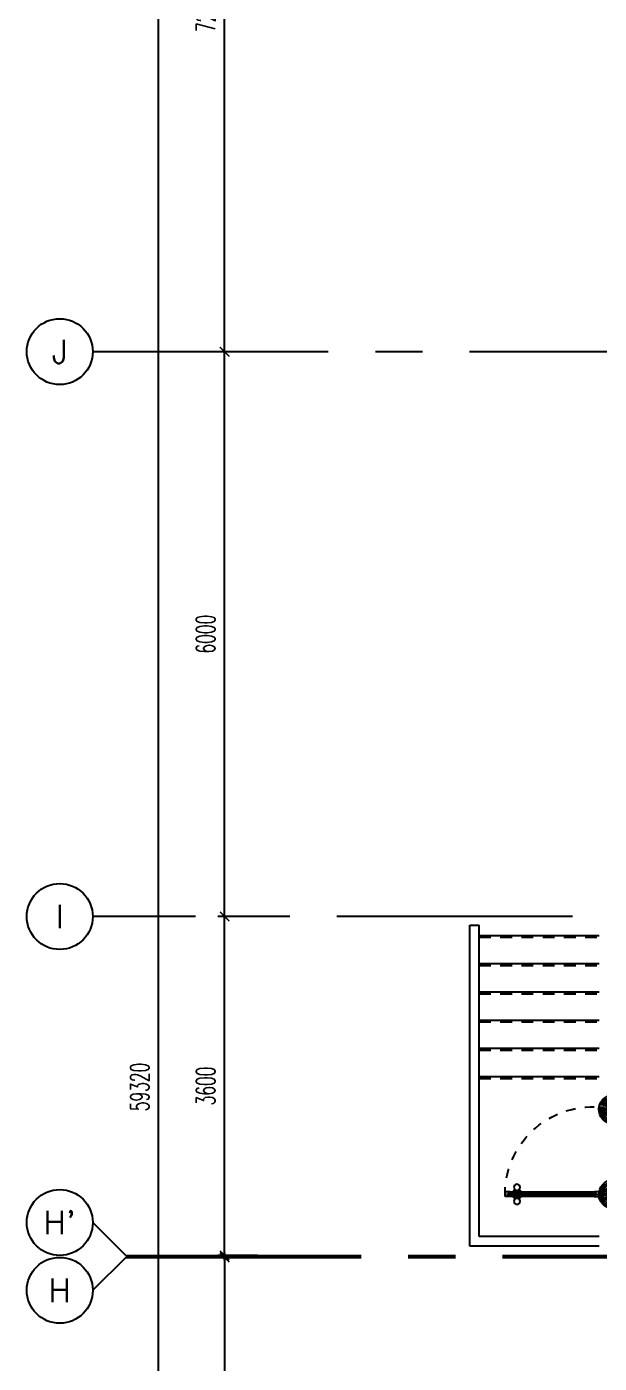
# Model space of a CAD drawing. Extents: x 417819.9 to 417911.9, y 43448 to 43539.2.
# Drawn here: x 417819.91 to 417825.98, y 43493.35 to 43507.55 of the extents above; entities that cross this region are included whole.
import ezdxf
from ezdxf.enums import TextEntityAlignment as Align

# ---------------------------------------------------------------- set-up
doc = ezdxf.new("R2010")
doc.units = 0
doc.header["$MEASUREMENT"] = 0
doc.header["$PDMODE"] = 3
doc.header["$PDSIZE"] = 0.1
for name, pattern in [('CENTERX2', [4, 2.5, -0.5, 0.5, -0.5]), ('HIDDEN', [0.375, 0.25, -0.125]), ('HIDDEN2', [0.1875, 0.125, -0.0625])]:
    doc.linetypes.add(name, pattern=pattern)
doc.layers.get('0').update_dxf_attribs({"linetype": 'CONTINUOUS'})
doc.layers.get('DEFPOINTS').update_dxf_attribs({"linetype": 'CONTINUOUS'})
for name, color, linetype in [('AX', 6, 'CONTINUOUS'), ('AX-CR', 2, 'CONTINUOUS'), ('AX-DIM', 4, 'CONTINUOUS'), ('AX-TXT', 4, 'CONTINUOUS'), ('AXES', 11, 'CENTERX2'), ('DOOR', 4, 'CONTINUOUS'), ('Handrail', 4, 'CONTINUOUS'), ('STR', 5, 'CONTINUOUS'), ('WALL', 2, 'CONTINUOUS')]:
    doc.layers.add(name, color=color, linetype=linetype)
doc.styles.add('ROMANS', font='ROMANS.shx', dxfattribs={"width": 0.6})
doc.dimstyles.new('STANDARD in', dxfattribs={"dimtxt": 0.2, "dimasz": 0.1, "dimexe": 0.07, "dimexo": 0.05, "dimgap": 0.1, "dimtad": 1, "dimdec": 0, "dimlfac": 1000, "dimzin": 0, "dimdsep": 46, "dimtxsty": 'ROMANS', "dimblk": 'ARCHTICK', "dimcen": 0.05, "dimdle": 0.05, "dimclrd": 4, "dimclre": 4, "dimclrt": 2, "dimadec": 0, "dimazin": 0, "dimtfac": 1, "dimtdec": 0, "dimtmove": 2, "dimatfit": 3, "dimfxl": 0, "dimtolj": 1, "dimtzin": 0, "dimarcsym": 0})

# ---------------------------------------------------------------- blocks, each defined once
blk = doc.blocks.new('_ARCHTICK')
at = {"color": 0, "linetype": 'ByBlock', "const_width": 0.15}
blk.add_lwpolyline([(-0.5, -0.5), (0.5, 0.5)], dxfattribs=at)
blk = doc.blocks.new('*D137')
at = {"layer": 'AX-DIM', "color": 4, "linetype": 'ByBlock', "lineweight": -2}
for p, q in [((417822.005, 43494.444), (417822.005, 43498.144)), ((417822.355, 43498.094), (417821.935, 43498.094)), ((417822.355, 43494.494), (417821.935, 43494.494))]:
    blk.add_line(p, q, dxfattribs=at)
at = {"layer": 'DEFPOINTS', "color": 0, "linetype": 'ByBlock'}
for p in [(417822.005, 43498.094), (417822.405, 43498.094), (417822.405, 43494.494)]:
    blk.add_point(p, dxfattribs=at)
at = {"layer": 'AX-DIM', "color": 4, "linetype": 'ByBlock', "lineweight": -2, "xscale": 0.1, "yscale": 0.1, "zscale": 0.1}
for p, rotation in [((417822.005, 43498.094), 90), ((417822.005, 43494.494), 270)]:
    blk.add_blockref('_ARCHTICK', p, dxfattribs=dict(at, rotation=rotation))
at = {"layer": 'AX-DIM', "color": 2, "linetype": 'ByBlock', "insert": (417821.805, 43496.294), "char_height": 0.2, "attachment_point": 5, "rotation": 90, "style": 'ROMANS'}
blk.add_mtext('\\A1;3600', dxfattribs=at)
blk = doc.blocks.new('*D138')
at = {"layer": 'AX-DIM', "color": 4, "lineweight": -2}
for p, q in [((417821.305, 43466.574), (417821.305, 43525.994)), ((417831.157, 43525.944), (417821.235, 43525.944)), ((417831.157, 43466.624), (417821.235, 43466.624))]:
    blk.add_line(p, q, dxfattribs=at)
at = {"layer": 'DEFPOINTS', "color": 0}
for p in [(417821.305, 43525.944), (417831.207, 43525.944), (417831.207, 43466.624)]:
    blk.add_point(p, dxfattribs=at)
at = {"layer": 'AX-DIM', "color": 4, "lineweight": -2, "xscale": 0.1, "yscale": 0.1, "zscale": 0.1}
for p, rotation in [((417821.305, 43525.944), 90), ((417821.305, 43466.624), 270)]:
    blk.add_blockref('_ARCHTICK', p, dxfattribs=dict(at, rotation=rotation))
at = {"layer": 'AX-DIM', "color": 2, "insert": (417821.105, 43496.284), "char_height": 0.2, "attachment_point": 5, "rotation": 90, "style": 'ROMANS'}
blk.add_mtext('\\A1;59320', dxfattribs=at)
blk = doc.blocks.new('AXL')
at = {"layer": 'AX-CR'}
blk.add_circle((-350, 0), 350, dxfattribs=at)
at = {"layer": 'AX-TXT', "style": 'ROMANS'}
blk.add_attdef('AX', text='', height=250, dxfattribs=at).set_placement((-350, 0), align=Align.MIDDLE)
blk = doc.blocks.new('*D148')
at = {"layer": 'AX-DIM', "color": 4, "linetype": 'ByBlock', "lineweight": -2}
for p, q in [((417822.005, 43504.044), (417822.005, 43511.344)), ((417822.355, 43511.294), (417821.935, 43511.294)), ((417822.355, 43504.094), (417821.935, 43504.094))]:
    blk.add_line(p, q, dxfattribs=at)
at = {"layer": 'DEFPOINTS', "color": 0, "linetype": 'ByBlock'}
for p in [(417822.005, 43511.294), (417822.405, 43511.294), (417822.405, 43504.094)]:
    blk.add_point(p, dxfattribs=at)
at = {"layer": 'AX-DIM', "color": 4, "linetype": 'ByBlock', "lineweight": -2, "xscale": 0.1, "yscale": 0.1, "zscale": 0.1}
for p, rotation in [((417822.005, 43511.294), 90), ((417822.005, 43504.094), 270)]:
    blk.add_blockref('_ARCHTICK', p, dxfattribs=dict(at, rotation=rotation))
at = {"layer": 'AX-DIM', "color": 2, "linetype": 'ByBlock', "insert": (417821.805, 43507.694), "char_height": 0.2, "attachment_point": 5, "rotation": 90, "style": 'ROMANS'}
blk.add_mtext('\\A1;7200', dxfattribs=at)
blk = doc.blocks.new('*D149')
at = {"layer": 'AX-DIM', "color": 4, "linetype": 'ByBlock', "lineweight": -2}
for p, q in [((417822.005, 43498.044), (417822.005, 43504.144)), ((417822.355, 43504.094), (417821.935, 43504.094)), ((417822.355, 43498.094), (417821.935, 43498.094))]:
    blk.add_line(p, q, dxfattribs=at)
at = {"layer": 'DEFPOINTS', "color": 0, "linetype": 'ByBlock'}
for p in [(417822.005, 43504.094), (417822.405, 43504.094), (417822.405, 43498.094)]:
    blk.add_point(p, dxfattribs=at)
at = {"layer": 'AX-DIM', "color": 4, "linetype": 'ByBlock', "lineweight": -2, "xscale": 0.1, "yscale": 0.1, "zscale": 0.1}
for p, rotation in [((417822.005, 43504.094), 90), ((417822.005, 43498.094), 270)]:
    blk.add_blockref('_ARCHTICK', p, dxfattribs=dict(at, rotation=rotation))
at = {"layer": 'AX-DIM', "color": 2, "linetype": 'ByBlock', "insert": (417821.805, 43501.094), "char_height": 0.2, "attachment_point": 5, "rotation": 90, "style": 'ROMANS'}
blk.add_mtext('\\A1;6000', dxfattribs=at)
blk = doc.blocks.new('*D164')
at = {"layer": 'AX-DIM', "color": 4, "linetype": 'ByBlock', "lineweight": -2}
for p, q in [((417822.355, 43494.474), (417821.935, 43494.474)), ((417822.005, 43494.524), (417822.005, 43488.424)), ((417822.355, 43488.474), (417821.935, 43488.474))]:
    blk.add_line(p, q, dxfattribs=at)
at = {"layer": 'DEFPOINTS', "color": 0, "linetype": 'ByBlock'}
for p in [(417822.405, 43494.474), (417822.005, 43488.474), (417822.405, 43488.474)]:
    blk.add_point(p, dxfattribs=at)
at = {"layer": 'AX-DIM', "color": 4, "linetype": 'ByBlock', "lineweight": -2, "xscale": 0.1, "yscale": 0.1, "zscale": 0.1}
for p, rotation in [((417822.005, 43494.474), 90), ((417822.005, 43488.474), 270)]:
    blk.add_blockref('_ARCHTICK', p, dxfattribs=dict(at, rotation=rotation))
at = {"layer": 'AX-DIM', "color": 2, "linetype": 'ByBlock', "insert": (417821.805, 43491.474), "char_height": 0.2, "attachment_point": 5, "rotation": 90, "style": 'ROMANS'}
blk.add_mtext('\\A1;6000', dxfattribs=at)
blk = doc.blocks.new('A$C24ED45A6')
at = {"layer": 'DOOR', "color": 0, "linetype": 'ByBlock'}
for p, q in [((925, 1100), (925, 1150)), ((925, 1150), (975, 1150)), ((975, 1150), (925, 1150)), ((975, 1100), (975, 1150)), ((909, 1055), (909, 990)), ((918, 1055), (909, 1055)), ((918, 978), (918, 1068)), ((925, 1068), (918, 1068)), ((918, 1055), (918, 990)), ((942, 1100), (925, 1100)), ((942, 1100), (942, 1120)), ((958, 1120), (942, 1120)), ((958, 1100), (958, 1120)), ((975, 1100), (958, 1100)), ((975, 1068), (982, 1068)), ((982, 978), (982, 1068)), ((982, 1055), (982, 990)), ((982, 1055), (991, 1055)), ((991, 1055), (991, 990)), ((918, 990), (909, 990)), ((925, 978), (918, 978)), ((975, 978), (982, 978)), ((982, 990), (991, 990)), ((0, 0), (0, 150)), ((0, 150), (25, 150)), ((25, 150), (25, 100)), ((925, 150), (925, 200)), ((925, 200), (942, 200)), ((925, 150), (975, 150)), ((942, 200), (942, 180)), ((942, 180), (958, 180)), ((958, 180), (958, 200)), ((958, 200), (975, 200)), ((975, 200), (975, 150)), ((1000, 150), (975, 150)), ((975, 150), (975, 100)), ((1000, 150), (1000, 0)), ((50, 0), (0, 0)), ((25, 100), (50, 100)), ((50, 100), (50, 0)), ((975, 100), (950, 100)), ((950, 100), (950, 0)), ((950, 0), (1000, 0))]:
    blk.add_line(p, q, dxfattribs=at)
at = {"layer": 'DOOR', "linetype": 'ByBlock'}
for p, q in [((925, 1100), (925, 200)), ((942, 200), (942, 1100)), ((958, 200), (958, 1100)), ((975, 200), (975, 1100))]:
    blk.add_line(p, q, dxfattribs=at)
at = {"layer": 'DOOR', "color": 9, "linetype": 'ByBlock'}
for p, q in [((50, 0), (0, 114)), ((50, 0), (0, 40)), ((50, 0), (37, 100)), ((950, 0), (1000, 114)), ((950, 0), (963, 100)), ((950, 0), (1000, 40))]:
    blk.add_line(p, q, dxfattribs=at)
at = {"layer": 'DOOR', "color": 0, "linetype": 'ByBlock'}
for centre in [(876, 1023), (1024, 1023)]:
    blk.add_circle(centre, 32.4, dxfattribs=at)
at = {"layer": 'DOOR', "linetype": 'HIDDEN', "ltscale": 0.5}
blk.add_arc((950, 222), 928, 88.456, 184.4816, dxfattribs=at)
at = {"layer": 'DOOR', "color": 9, "linetype": 'ByBlock'}
for centre, radius, start, end in [((50, 0), 154, 103.7142, 108.8947), ((950, 0), 154, 71.1053, 76.2858), ((50, 0), 134, 100.72, 111.8402), ((50, 0), 114, 102.6226, 115.9162), ((50, 0), 94.4, 90, 121.9818), ((50, 0), 74.4, 90, 132.2236), ((50, 0), 54.4, 90, 156.7926), ((50, 0), 34.4, 90, 180), ((50, 0), 14.4, 90, 180), ((950, 0), 94.4, 58.0182, 90), ((950, 0), 74.4, 47.7764, 90), ((950, 0), 54.4, 23.2074, 90), ((950, 0), 34.4, 0, 90), ((950, 0), 14.4, 0, 90), ((950, 0), 134, 68.1598, 79.28), ((950, 0), 114, 64.0838, 77.3774)]:
    blk.add_arc(centre, radius, start, end, dxfattribs=at)
at = {"layer": 'WALL'}
blk.add_line((1000, 0), (1000, 150), dxfattribs=at)

msp = doc.modelspace()

# ---------------------------------------------------------------- linework, layer by layer
at = {"layer": 'AXES'}
for p, q in [((417820.6052, 43504.0943), (417889.6966, 43504.0943)), ((417889.6966, 43498.0943), (417820.6052, 43498.0943)), ((417820.9552, 43494.4943), (417820.6052, 43494.8443)), ((417820.9552, 43494.4743), (417820.6052, 43494.1243)), ((417820.9552, 43494.4943), (417889.6966, 43494.4943)), ((417820.9552, 43494.4743), (417889.6966, 43494.4743))]:
    msp.add_line(p, q, dxfattribs=at)
at = {"layer": 'Handrail'}
for p, q in [((417824.6066, 43494.5943), (417824.6066, 43498.0037)), ((417824.6066, 43498.0037), (417824.7066, 43498.0037)), ((417824.7066, 43494.6943), (417824.7066, 43498.0037)), ((417825.9816, 43494.5943), (417824.6066, 43494.5943)), ((417825.9816, 43494.6943), (417824.7066, 43494.6943))]:
    msp.add_line(p, q, dxfattribs=at)
at = {"layer": 'STR'}
for p, q in [((417824.7066, 43497.8945), (417825.9816, 43497.8945)), ((417824.7066, 43497.5945), (417825.9816, 43497.5945)), ((417824.7066, 43497.2945), (417825.9816, 43497.2945)), ((417824.7066, 43496.9945), (417825.9816, 43496.9945)), ((417824.7066, 43496.6945), (417825.9816, 43496.6945)), ((417824.7066, 43496.3945), (417825.9816, 43496.3945))]:
    msp.add_line(p, q, dxfattribs=at)
at = {"layer": 'STR', "linetype": 'HIDDEN2'}
for p, q in [((417824.7066, 43497.8745), (417825.9816, 43497.8745)), ((417824.7066, 43497.5745), (417825.9816, 43497.5745)), ((417824.7066, 43497.2745), (417825.9816, 43497.2745)), ((417824.7066, 43496.9745), (417825.9816, 43496.9745)), ((417824.7066, 43496.6745), (417825.9816, 43496.6745)), ((417824.7066, 43496.3745), (417825.9816, 43496.3745))]:
    msp.add_line(p, q, dxfattribs=at)

# ---------------------------------------------------------------- block references
at = {"layer": 'AX', "xscale": 0.001000000047497451, "yscale": 0.0009999999892897904, "zscale": 0.001}
for p, values in [((417820.6052, 43504.0943), {'AX': 'J'}), ((417820.6052, 43498.0943), {'AX': 'I'}), ((417820.6052, 43494.8443), {'AX': "H'"}), ((417820.6052, 43494.1243), {'AX': 'H'})]:
    msp.add_blockref('AXL', p, dxfattribs=at).add_auto_attribs(values)
at = {"layer": 'DOOR', "color": 0, "xscale": -0.001000000047497451, "yscale": 0.0009999999892897904, "zscale": 0.001, "rotation": 90}
msp.add_blockref('A$C24ED45A6', (417826.1316, 43496.0943), dxfattribs=at)

# ---------------------------------------------------------------- dimensions: what is measured, and where the dimension line sits
at = {"layer": 'AX-DIM'}
dim = msp.add_linear_dim(base=(417821.3052, 43525.9443), p1=(417831.2066, 43466.6243), p2=(417831.2066, 43525.9443), angle=90, dimstyle='STANDARD in', dxfattribs=at)
dim.commit()
dim.dimension.update_dxf_attribs({"geometry": '*D138', "text_midpoint": (417821.1052, 43496.2843)})
at = {"layer": 'AX-DIM', "color": 1, "linetype": 'ByBlock'}
for base, p1, p2, picture, middle in [((417822.0052, 43511.2943), (417822.4052, 43504.0943), (417822.4052, 43511.2943), '*D148', (417821.8052, 43507.6943)), ((417822.0052, 43504.0943), (417822.4052, 43498.0943), (417822.4052, 43504.0943), '*D149', (417821.8052, 43501.0943)), ((417822.0052, 43498.0943), (417822.4052, 43494.4943), (417822.4052, 43498.0943), '*D137', (417821.8052, 43496.2943)), ((417822.0052, 43488.4743), (417822.4052, 43494.4743), (417822.4052, 43488.4743), '*D164', (417821.8052, 43491.4743))]:
    dim = msp.add_linear_dim(base=base, p1=p1, p2=p2, angle=90, dimstyle='STANDARD in', dxfattribs=at)
    dim.commit()
    dim.dimension.update_dxf_attribs({"geometry": picture, "text_midpoint": middle})

doc.saveas('drawing.dxf')
